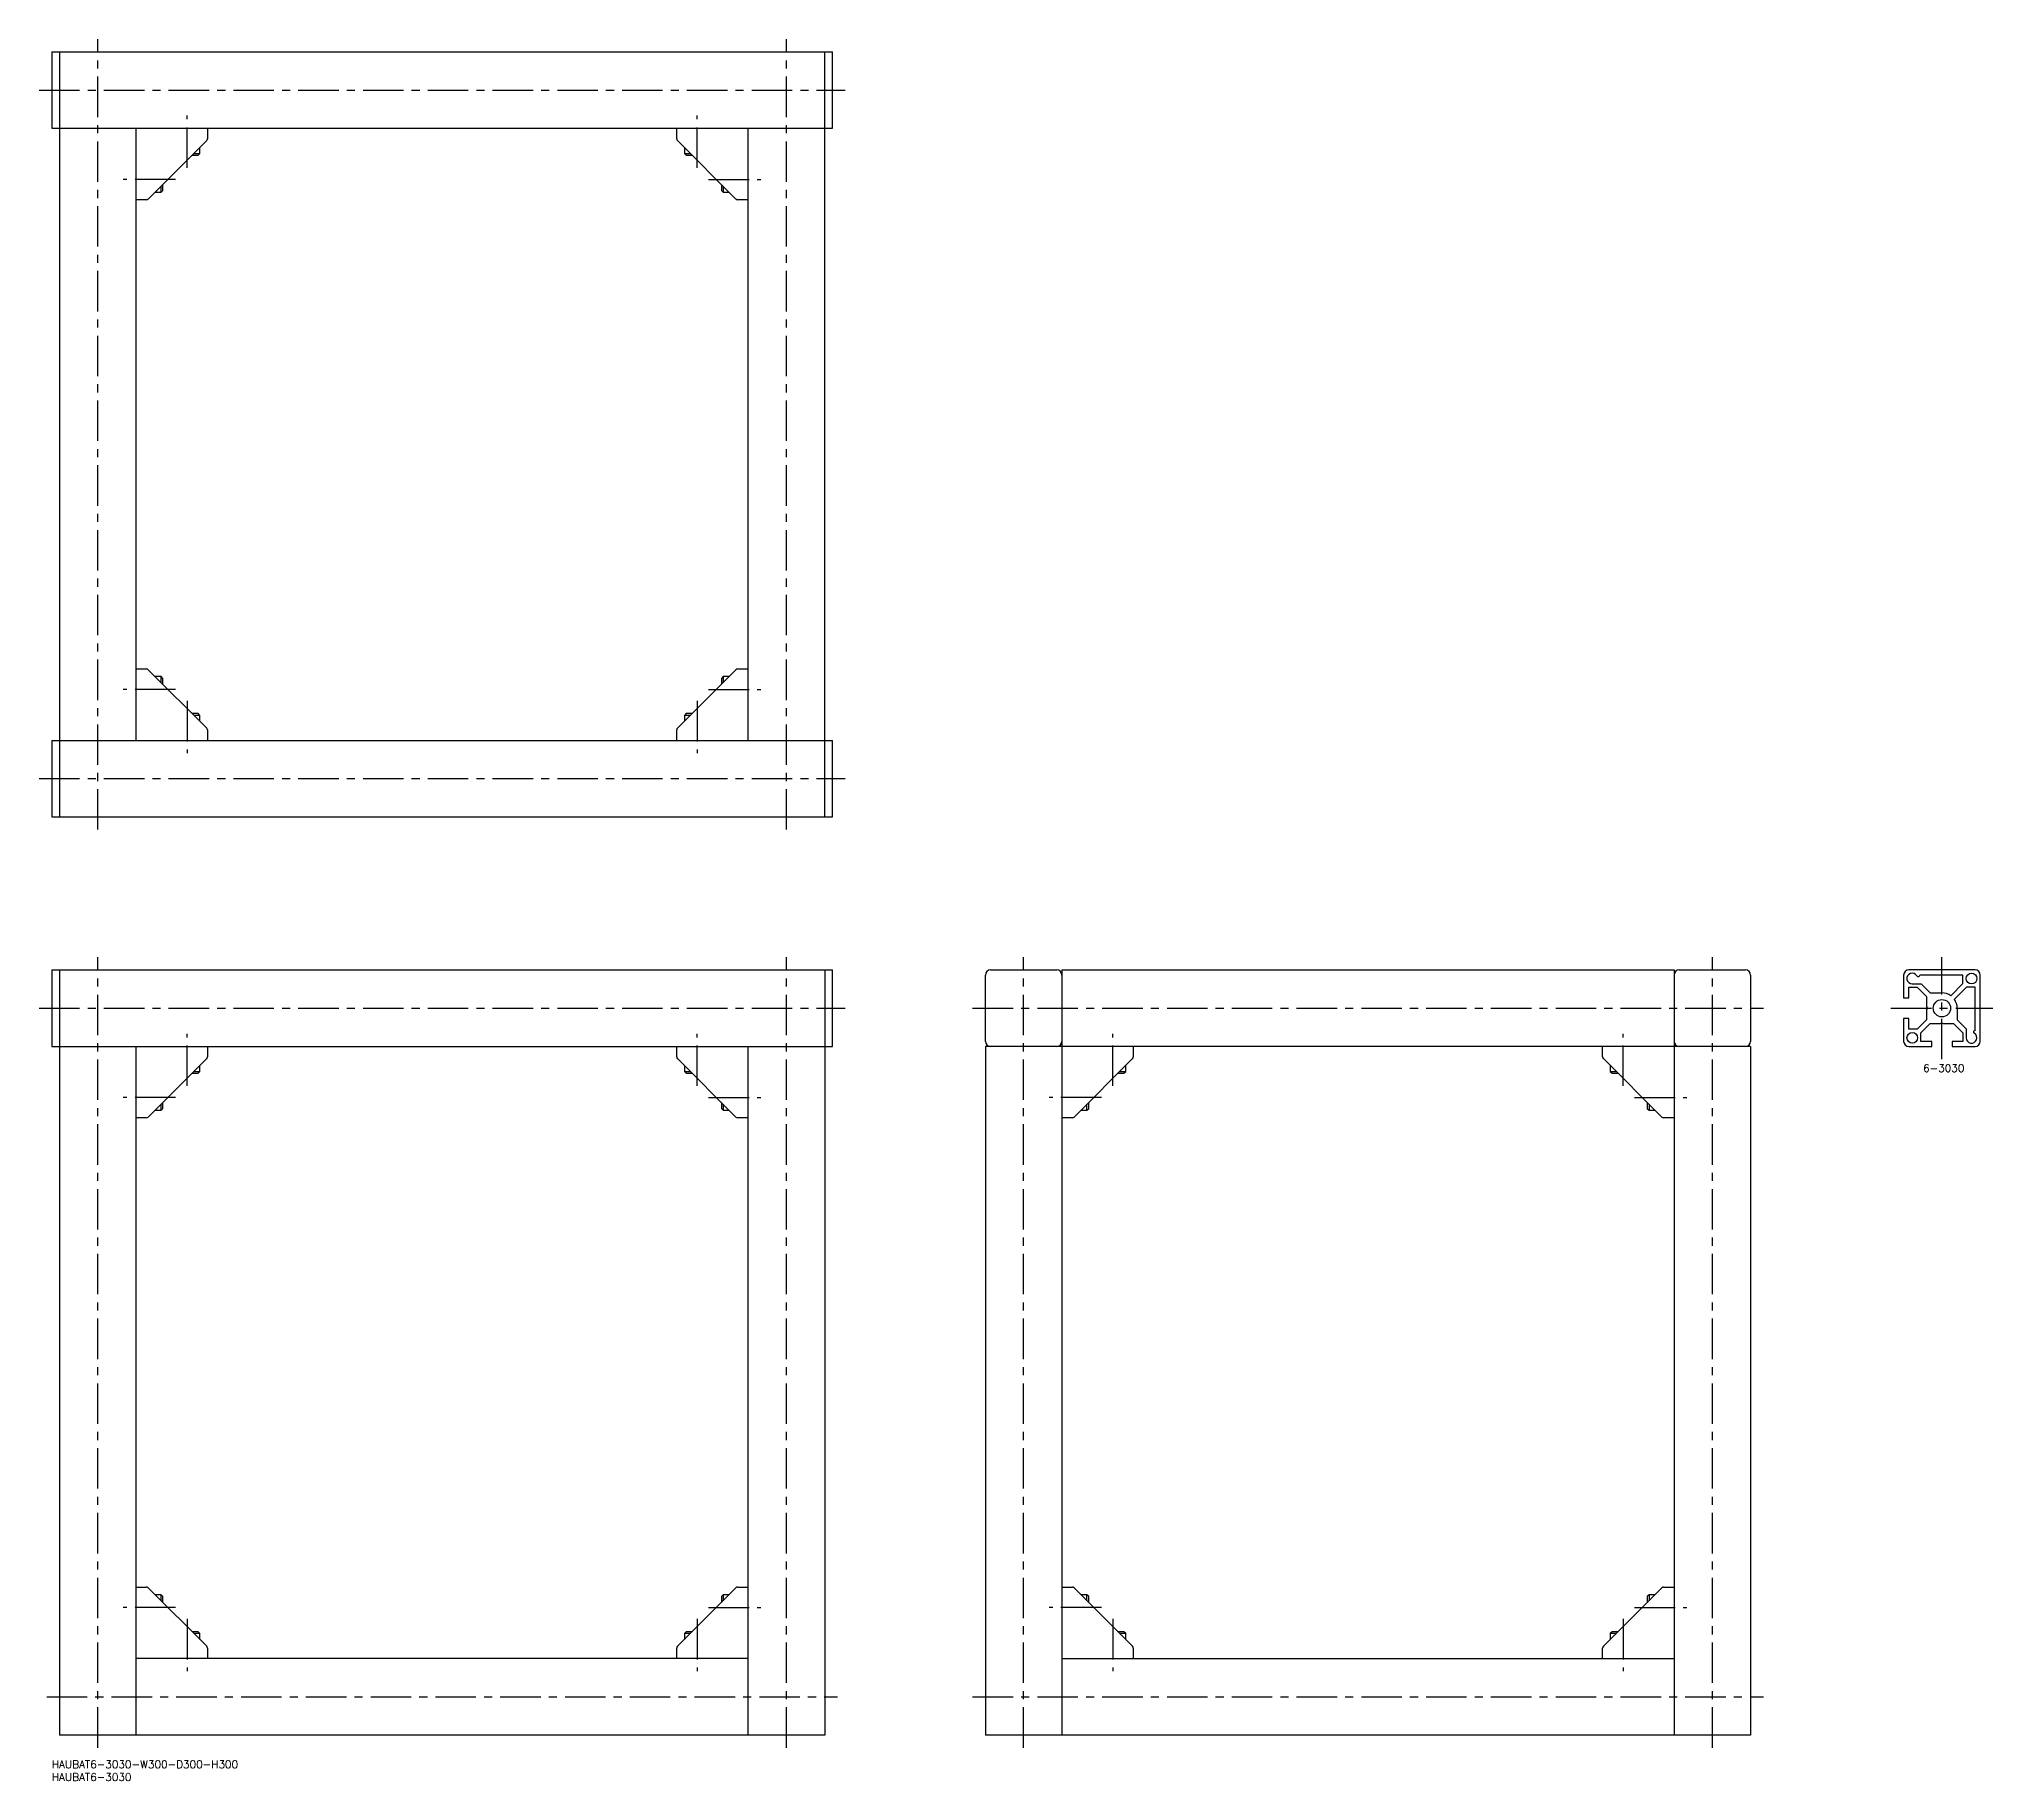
# Model space of a CAD drawing. Extents: x -5 to 761, y -8 to 675.
import ezdxf

# ---------------------------------------------------------------- set-up
doc = ezdxf.new("R2010")
doc.units = 0
doc.header["$LTSCALE"] = 0.5
doc.linetypes.add('CENTER', pattern=[50.8, 31.75, -6.35, 6.35, -6.35])
for name, color, linetype in [('MSM_CENTER', 1, 'CENTER'), ('MSM_CONTINUOUS', 7, 'CONTINUOUS'), ('MSM_PART_NUMBER', 7, 'CONTINUOUS')]:
    doc.layers.add(name, color=color, linetype=linetype)
doc.styles.get("Standard").update_dxf_attribs({"font": 'txt.shx', "height": 3, "bigfont": 'bigfont.shx'})

# ---------------------------------------------------------------- blocks, each defined once
blk = doc.blocks.new('*U8')
at = {"layer": 'MSM_PART_NUMBER'}
blk.add_text('HAUBAT6-3030-W300-D300-H300', height=3, dxfattribs=at).set_placement((0, -3))
blk = doc.blocks.new('*U9')
at = {"layer": 'MSM_PART_NUMBER'}
blk.add_text('HAUBAT6-3030', height=3, dxfattribs=at).set_placement((0, -8))
blk = doc.blocks.new('*U10')
at = {"layer": 'MSM_PART_NUMBER'}
blk.add_text('6-3030', height=3, dxfattribs=at).set_placement((733.62, 269.97))

msp = doc.modelspace()

# ---------------------------------------------------------------- linework, layer by layer
at = {"layer": 'MSM_CENTER'}
for p, q in [((18, 365), (18, 675)), ((288, 365), (288, 675)), ((-5, 655), (311, 655)), ((53, 624.5), (53, 645)), ((253, 624.5), (253, 645)), ((48.5, 620), (28, 620)), ((257.5, 620), (278, 620)), ((48.5, 420), (28, 420)), ((53, 415.5), (53, 395)), ((253, 415.5), (253, 395)), ((257.5, 420), (278, 420)), ((-5, 385), (311, 385)), ((18, 5), (18, 315)), ((288, 5), (288, 315)), ((381, 5), (381, 315)), ((651, 5), (651, 315)), ((741, 275), (741, 315)), ((-5, 295), (311, 295)), ((361, 295), (671, 295)), ((721, 295), (761, 295)), ((53, 264.5), (53, 285)), ((253, 264.5), (253, 285)), ((416, 264.5), (416, 285)), ((616, 264.5), (616, 285)), ((48.5, 260), (28, 260)), ((257.5, 260), (278, 260)), ((411.5, 260), (391, 260)), ((620.5, 260), (641, 260)), ((48.5, 60), (28, 60)), ((53, 55.5), (53, 35)), ((253, 55.5), (253, 35)), ((257.5, 60), (278, 60)), ((411.5, 60), (391, 60)), ((416, 55.5), (416, 35)), ((616, 55.5), (616, 35)), ((620.5, 60), (641, 60)), ((-2, 25), (308, 25)), ((361, 25), (671, 25))]:
    msp.add_line(p, q, dxfattribs=at)
at = {"layer": 'MSM_CONTINUOUS'}
for p, q in [((0, 670), (306, 670)), ((0, 670), (0, 640)), ((3, 670), (3, 370)), ((303, 370), (303, 670)), ((306, 640), (306, 670)), ((0, 640), (306, 640)), ((33, 400), (33, 640)), ((61, 640), (61, 635.91)), ((245, 635.91), (245, 640)), ((273, 400), (273, 640)), ((60.71, 635.21), (37.79, 612.29)), ((55, 629.5), (57.33, 629.5)), ((55.67, 630.17), (58, 630.17)), ((57.33, 629.5), (58, 630.17)), ((58, 630.17), (58, 632.5)), ((268.21, 612.29), (245.29, 635.21)), ((248, 632.5), (248, 630.17)), ((248, 630.17), (248.67, 629.5)), ((248, 630.17), (250.33, 630.17)), ((248.67, 629.5), (251, 629.5)), ((40.5, 615), (42.83, 615)), ((42.83, 615), (42.83, 617.33)), ((42.83, 615), (43.5, 615.67)), ((43.5, 615.67), (43.5, 618)), ((262.5, 618), (262.5, 615.67)), ((262.5, 615.67), (263.17, 615)), ((263.17, 617.33), (263.17, 615)), ((263.17, 615), (265.5, 615)), ((37.09, 612), (33, 612)), ((273, 612), (268.91, 612)), ((33, 428), (37.09, 428)), ((37.79, 427.71), (60.71, 404.79)), ((42.83, 425), (40.5, 425)), ((43.5, 424.33), (42.83, 425)), ((42.83, 422.67), (42.83, 425)), ((43.5, 422), (43.5, 424.33)), ((245.29, 404.79), (268.21, 427.71)), ((263.17, 425), (262.5, 424.33)), ((262.5, 424.33), (262.5, 422)), ((265.5, 425), (263.17, 425)), ((263.17, 425), (263.17, 422.67)), ((268.91, 428), (273, 428)), ((57.33, 410.5), (55, 410.5)), ((58, 409.83), (55.67, 409.83)), ((58, 409.83), (57.33, 410.5)), ((58, 407.5), (58, 409.83)), ((248.67, 410.5), (248, 409.83)), ((248, 409.83), (248, 407.5)), ((250.33, 409.83), (248, 409.83)), ((251, 410.5), (248.67, 410.5)), ((0, 400), (306, 400)), ((0, 400), (0, 370)), ((61, 404.09), (61, 400)), ((245, 400), (245, 404.09)), ((306, 370), (306, 400)), ((0, 370), (306, 370)), ((0, 310), (0, 280)), ((0, 310), (306, 310)), ((3, 310), (3, 10)), ((303, 310), (303, 10)), ((306, 280), (306, 310)), ((366, 282), (366, 308)), ((368, 310), (394, 310)), ((396, 310), (396, 10)), ((396, 310), (636, 310)), ((636, 310), (636, 10)), ((638, 310), (664, 310)), ((666, 308), (666, 282)), ((726, 308), (726, 299)), ((754, 310), (728, 310)), ((749.25, 308), (732.3, 308)), ((749.25, 304.66), (749.25, 308)), ((756, 282), (756, 308)), ((726, 299), (728, 299)), ((728, 299), (728, 303.25)), ((728, 303.25), (731.34, 303.25)), ((729.38, 304.53), (732.89, 304.53)), ((731.34, 303.25), (735, 299.59)), ((732.89, 304.53), (736.41, 301)), ((735, 299.59), (735, 295.52)), ((736.41, 301), (741, 301)), ((744.48, 299.89), (749.25, 304.66)), ((750.66, 303.25), (745.89, 298.48)), ((754, 303.25), (750.66, 303.25)), ((754, 286.3), (754, 303.25)), ((735, 295.52), (735.3, 295)), ((735.3, 295), (735, 294.48)), ((735, 294.48), (735, 290.41)), ((747, 295), (747, 290.41)), ((728, 291), (726, 291)), ((726, 291), (726, 282)), ((728, 286.75), (728, 291)), ((731.34, 286.75), (728, 286.75)), ((735, 290.41), (731.34, 286.75)), ((732.75, 285.34), (736.41, 289)), ((732.75, 282), (732.75, 285.34)), ((736.41, 289), (740.48, 289)), ((740.48, 289), (741, 289.3)), ((741, 289.3), (741.52, 289)), ((741.52, 289), (745.59, 289)), ((745.59, 289), (749.25, 285.34)), ((747, 290.41), (750.53, 286.89)), ((749.25, 285.34), (749.25, 282)), ((750.53, 286.89), (750.53, 283.38)), ((0, 280), (306, 280)), ((33, 10), (33, 280)), ((61, 280), (61, 275.91)), ((245, 275.91), (245, 280)), ((273, 10), (273, 280)), ((666, 280), (366, 280)), ((366, 280), (366, 10)), ((424, 280), (424, 275.91)), ((608, 275.91), (608, 280)), ((666, 280), (666, 10)), ((728, 280), (737, 280)), ((737, 282), (732.75, 282)), ((737, 280), (737, 282)), ((749.25, 282), (745, 282)), ((745, 282), (745, 280)), ((745, 280), (754, 280)), ((60.71, 275.21), (37.79, 252.29)), ((55, 269.5), (57.33, 269.5)), ((55.67, 270.17), (58, 270.17)), ((57.33, 269.5), (58, 270.17)), ((58, 270.17), (58, 272.5)), ((268.21, 252.29), (245.29, 275.21)), ((248, 272.5), (248, 270.17)), ((248, 270.17), (248.67, 269.5)), ((248, 270.17), (250.33, 270.17)), ((248.67, 269.5), (251, 269.5)), ((423.71, 275.21), (400.79, 252.29)), ((418, 269.5), (420.33, 269.5)), ((418.67, 270.17), (421, 270.17)), ((420.33, 269.5), (421, 270.17)), ((421, 270.17), (421, 272.5)), ((631.21, 252.29), (608.29, 275.21)), ((611, 272.5), (611, 270.17)), ((611, 270.17), (611.67, 269.5)), ((611, 270.17), (613.33, 270.17)), ((611.67, 269.5), (614, 269.5)), ((40.5, 255), (42.83, 255)), ((42.83, 255), (42.83, 257.33)), ((42.83, 255), (43.5, 255.67)), ((43.5, 255.67), (43.5, 258)), ((262.5, 258), (262.5, 255.67)), ((262.5, 255.67), (263.17, 255)), ((263.17, 257.33), (263.17, 255)), ((263.17, 255), (265.5, 255)), ((403.5, 255), (405.83, 255)), ((405.83, 255), (405.83, 257.33)), ((405.83, 255), (406.5, 255.67)), ((406.5, 255.67), (406.5, 258)), ((625.5, 258), (625.5, 255.67)), ((625.5, 255.67), (626.17, 255)), ((626.17, 257.33), (626.17, 255)), ((626.17, 255), (628.5, 255)), ((37.09, 252), (33, 252)), ((273, 252), (268.91, 252)), ((400.09, 252), (396, 252)), ((636, 252), (631.91, 252)), ((33, 68), (37.09, 68)), ((37.79, 67.71), (60.71, 44.79)), ((42.83, 65), (40.5, 65)), ((43.5, 64.33), (42.83, 65)), ((42.83, 62.67), (42.83, 65)), ((43.5, 62), (43.5, 64.33)), ((245.29, 44.79), (268.21, 67.71)), ((263.17, 65), (262.5, 64.33)), ((262.5, 64.33), (262.5, 62)), ((265.5, 65), (263.17, 65)), ((263.17, 65), (263.17, 62.67)), ((268.91, 68), (273, 68)), ((396, 68), (400.09, 68)), ((400.79, 67.71), (423.71, 44.79)), ((405.83, 65), (403.5, 65)), ((406.5, 64.33), (405.83, 65)), ((405.83, 62.67), (405.83, 65)), ((406.5, 62), (406.5, 64.33)), ((608.29, 44.79), (631.21, 67.71)), ((626.17, 65), (625.5, 64.33)), ((625.5, 64.33), (625.5, 62)), ((628.5, 65), (626.17, 65)), ((626.17, 65), (626.17, 62.67)), ((631.91, 68), (636, 68)), ((57.33, 50.5), (55, 50.5)), ((58, 49.83), (55.67, 49.83)), ((58, 49.83), (57.33, 50.5)), ((58, 47.5), (58, 49.83)), ((248.67, 50.5), (248, 49.83)), ((248, 49.83), (248, 47.5)), ((250.33, 49.83), (248, 49.83)), ((251, 50.5), (248.67, 50.5)), ((420.33, 50.5), (418, 50.5)), ((421, 49.83), (418.67, 49.83)), ((421, 49.83), (420.33, 50.5)), ((421, 47.5), (421, 49.83)), ((611.67, 50.5), (611, 49.83)), ((611, 49.83), (611, 47.5)), ((613.33, 49.83), (611, 49.83)), ((614, 50.5), (611.67, 50.5)), ((273, 40), (33, 40)), ((61, 44.09), (61, 40)), ((245, 40), (245, 44.09)), ((396, 40), (636, 40)), ((424, 44.09), (424, 40)), ((608, 40), (608, 44.09)), ((303, 10), (3, 10)), ((666, 10), (366, 10))]:
    msp.add_line(p, q, dxfattribs=at)
for centre, radius in [((752.62, 306.62), 2.1), ((741, 295), 3.4), ((729.38, 283.38), 2.1)]:
    msp.add_circle(centre, radius, dxfattribs=at)
for centre, radius, start, end in [((60, 635.91), 1, 315, 0), ((246, 635.91), 1, 180, 225), ((37.09, 613), 1, 270, 315), ((268.91, 613), 1, 225, 270), ((37.09, 427), 1, 45, 90), ((268.91, 427), 1, 90, 135), ((60, 404.09), 1, 0, 45), ((246, 404.09), 1, 135, 180), ((368, 308), 2, 90, 180), ((394, 308), 2, 0, 90), ((638, 308), 2, 90, 180), ((664, 308), 2, 0, 90), ((728, 308), 2, 90, 180), ((729.38, 306.62), 2.1, 30.6145, 270), ((731.7, 308), 0.6, 210.6145, 0), ((754, 308), 2, 0, 90), ((741, 295), 6, 54.59407, 90), ((741, 295), 6, 0, 35.40593), ((752.62, 283.38), 2.1, 180, 59.3855), ((754, 285.7), 0.6, 90, 239.3855), ((60, 275.91), 1, 315, 0), ((246, 275.91), 1, 180, 225), ((368, 282), 2, 180, 270), ((394, 282), 2, 270, 0), ((423, 275.91), 1, 315, 0), ((609, 275.91), 1, 180, 225), ((638, 282), 2, 180, 270), ((664, 282), 2, 270, 0), ((728, 282), 2, 180, 270), ((754, 282), 2, 270, 0), ((37.09, 253), 1, 270, 315), ((268.91, 253), 1, 225, 270), ((400.09, 253), 1, 270, 315), ((631.91, 253), 1, 225, 270), ((37.09, 67), 1, 45, 90), ((268.91, 67), 1, 90, 135), ((400.09, 67), 1, 45, 90), ((631.91, 67), 1, 90, 135), ((60, 44.09), 1, 0, 45), ((246, 44.09), 1, 135, 180), ((423, 44.09), 1, 0, 45), ((609, 44.09), 1, 135, 180)]:
    msp.add_arc(centre, radius, start, end, dxfattribs=at)

# ---------------------------------------------------------------- block references
for name in ['*U10', '*U8', '*U9']:
    msp.add_blockref(name, (0, 0), dxfattribs=at)

doc.saveas('drawing.dxf')
